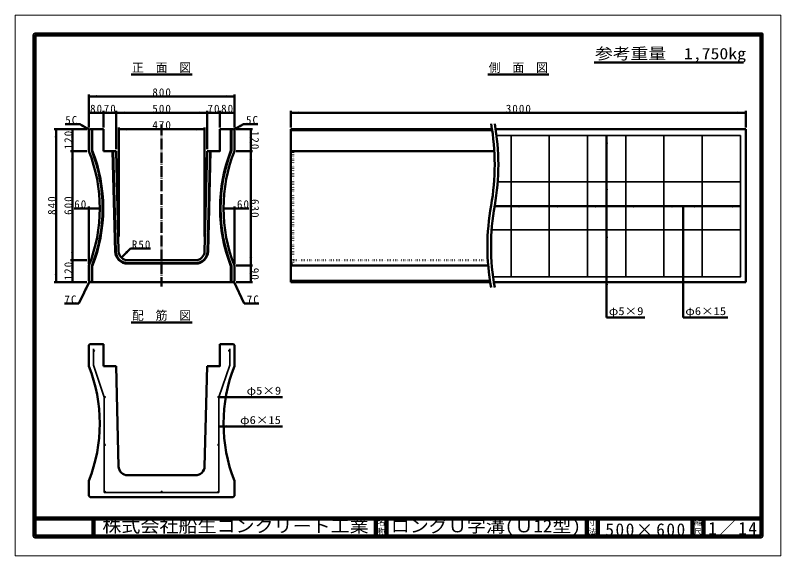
# Model space of a CAD drawing. Units: millimetres, scale not verified. Extents: x -2102 to 2102, y -1485 to 1485.
import ezdxf
from ezdxf.enums import TextEntityAlignment as Align

# ---------------------------------------------------------------- set-up
doc = ezdxf.new("R2010")
doc.units = ezdxf.units.MM
doc.header["$LTSCALE"] = 5
doc.linetypes.add('DOTTED', pattern=[1.75, 0.25, -1.5])
doc.linetypes.add('LONG_DASHED_DOTTED', pattern=[15.25, 12, -1.5, 0.25, -1.5])
doc.layers.add('0-0_V-nasSTD', color=7, linetype='Continuous', lineweight=50)
doc.layers.add('0-1_0', color=7, linetype='Continuous', lineweight=50)
doc.styles.add('ＭＳ ゴシック', font='')
doc.styles.get('ＭＳ ゴシック').set_extended_font_data('MS Gothic')

msp = doc.modelspace()

# ---------------------------------------------------------------- linework, layer by layer
at = {"layer": '0-0_V-nasSTD', "lineweight": 100}
for p, q in [((-1997.5, 1380), (-1997.5, -1380)), ((-1997.5, -1280), (1997.5, -1280)), ((-1672.5, -1280), (-1672.5, -1380)), ((-122.5, -1280), (-122.5, -1380)), ((-62.5, -1280), (-62.5, -1380)), ((1037.5, -1280), (1037.5, -1380)), ((1097.5, -1280), (1097.5, -1380)), ((1617.5, -1280), (1617.5, -1380)), ((1677.5, -1280), (1677.5, -1380)), ((-1997.5, -1380), (1997.5, -1380))]:
    msp.add_line(p, q, dxfattribs=at)
at = {"layer": '0-0_V-nasSTD'}
for p, q in [((-1698.654, 1049.105), (-1698.654, 869.105)), ((-898.654, 1039.105), (-1698.654, 1039.105)), ((-898.654, 1049.105), (-898.654, 869.105)), ((-1618.654, 949.105), (-1698.654, 949.105)), ((-1618.654, 959.105), (-1618.654, 869.105)), ((-1548.654, 949.105), (-1618.654, 949.105)), ((-1548.654, 959.105), (-1548.654, 749.105)), ((-1048.654, 949.105), (-1548.654, 949.105)), ((-1048.654, 959.105), (-1048.654, 749.105)), ((-978.654, 949.105), (-1048.654, 949.105)), ((-978.654, 959.105), (-978.654, 869.105)), ((-898.654, 949.105), (-978.654, 949.105)), ((-588.654, 959.105), (-588.654, 869.105)), ((1911.346, 949.105), (-588.654, 949.105)), ((1911.346, 959.105), (1911.346, 869.105)), ((-1828.116, 886.605), (-1748.116, 886.605)), ((-1696.154, 856.605), (-1748.116, 886.605)), ((-901.154, 856.605), (-849.193, 886.605)), ((-769.193, 886.605), (-849.193, 886.605)), ((-1708.654, 859.105), (-1888.654, 859.105)), ((-1878.654, 859.105), (-1878.654, 19.105)), ((-1788.654, 859.105), (-1788.654, 739.105)), ((-1698.654, 854.105), (-1693.654, 859.105)), ((-1698.654, 854.105), (-1698.654, 739.105)), ((-1682.654, 859.105), (-1682.654, 742.138)), ((-1679.654, 859.105), (-1679.654, 742.703)), ((-1533.655, 869.105), (-1533.655, 269.105)), ((-1533.655, 859.105), (-1063.655, 859.105)), ((-1063.655, 869.105), (-1063.655, 269.105)), ((-903.654, 859.105), (-978.654, 859.105)), ((-917.654, 742.703), (-917.654, 859.105)), ((-914.654, 742.138), (-914.654, 859.105)), ((-903.654, 859.105), (-898.654, 854.105)), ((-898.654, 739.105), (-898.654, 854.105)), ((-798.654, 859.105), (-888.654, 859.105)), ((-808.654, 859.105), (-808.654, 739.105)), ((-588.654, 859.105), (-588.654, 19.105)), ((516.353, 859.105), (-588.654, 859.105)), ((517.116, 854.105), (-588.654, 854.105)), ((536.353, 859.105), (1911.346, 859.105)), ((1911.346, 19.105), (1911.346, 859.105)), ((1146.346, 824.105), (1146.346, -175.895)), ((-1708.654, 739.105), (-1798.654, 739.105)), ((-1788.654, 739.105), (-1788.654, 139.105)), ((-1548.654, 739.105), (-1618.654, 739.105)), ((-1567.66, 739.105), (-1553.867, 187.38)), ((-1564.659, 739.105), (-1550.868, 187.455)), ((-1548.654, 739.105), (-1534.873, 187.855)), ((-1048.654, 739.105), (-1062.436, 187.855)), ((-1032.649, 739.105), (-1046.441, 187.455)), ((-1029.648, 739.105), (-1043.441, 187.38)), ((-798.654, 739.105), (-888.654, 739.105)), ((-808.654, 739.105), (-808.654, 109.105)), ((529.139, 739.105), (-588.654, 739.105)), ((-1698.654, 424.105), (-1778.654, 424.105)), ((-1698.654, 434.105), (-1698.654, 119.105)), ((-1638.654, 424.105), (-1698.654, 424.105)), ((-958.654, 424.105), (-898.654, 424.105)), ((-898.654, 434.105), (-898.654, 119.105)), ((-898.654, 424.105), (-818.654, 424.105)), ((1881.346, 435.605), (530.724, 435.605)), ((1566.346, 435.605), (1566.346, -175.895)), ((-1519.799, 153.31), (-1470.302, 202.808)), ((-1470.302, 202.808), (-1360.302, 202.808)), ((-1708.654, 139.105), (-1798.654, 139.105)), ((-1788.654, 139.105), (-1788.654, 19.105)), ((-1484.889, 139.105), (-1112.42, 139.105)), ((-1698.654, 109.105), (-1698.654, 26.105)), ((-1682.654, 106.072), (-1682.654, 19.105)), ((-1679.654, 105.506), (-1679.654, 19.105)), ((-1484.889, 123.105), (-1112.42, 123.105)), ((-1484.889, 120.105), (-1112.42, 120.105)), ((-917.654, 19.105), (-917.654, 105.506)), ((-914.654, 19.105), (-914.654, 106.072)), ((-898.654, 26.105), (-898.654, 109.105)), ((-798.654, 109.105), (-888.654, 109.105)), ((-808.654, 109.105), (-808.654, 19.105)), ((495.674, 109.105), (-588.654, 109.105)), ((-1708.654, 19.105), (-1888.654, 19.105)), ((-1752.723, -99.603), (-1695.154, 22.605)), ((-1698.654, 26.105), (-1691.654, 19.105)), ((-1691.654, 19.105), (-905.654, 19.105)), ((-898.654, 26.105), (-905.654, 19.105)), ((-844.586, -99.603), (-902.154, 22.605)), ((-798.654, 19.105), (-888.654, 19.105)), ((505.275, 26.105), (-588.654, 26.105)), ((506.338, 19.105), (-588.654, 19.105)), ((1911.346, 19.105), (526.338, 19.105)), ((-1832.723, -99.603), (-1752.723, -99.603)), ((-764.586, -99.603), (-844.586, -99.603)), ((1146.346, -175.895), (1356.346, -175.895)), ((1566.346, -175.895), (1812.346, -175.895)), ((-1698.654, -328.131), (-1693.654, -323.131)), ((-1698.654, -328.131), (-1698.654, -443.131)), ((-903.654, -323.131), (-978.654, -323.131)), ((-903.654, -323.131), (-898.654, -328.131)), ((-898.654, -443.131), (-898.654, -328.131)), ((-1548.654, -443.131), (-1618.654, -443.131)), ((-1548.654, -443.131), (-1534.873, -994.38)), ((-1048.654, -443.131), (-1062.436, -994.38)), ((-983.654, -613.131), (-633.654, -613.131)), ((-983.654, -774.563), (-633.654, -774.563)), ((-1484.889, -1043.131), (-1112.42, -1043.131)), ((-1698.654, -1073.131), (-1698.654, -1156.131)), ((-898.654, -1156.131), (-898.654, -1073.131)), ((-1698.654, -1156.131), (-1691.654, -1163.131)), ((-1691.654, -1163.131), (-905.654, -1163.131)), ((-898.654, -1156.131), (-905.654, -1163.131))]:
    msp.add_line(p, q, dxfattribs=at)
at = {"layer": '0-0_V-nasSTD', "linetype": 'LONG_DASHED_DOTTED'}
msp.add_line((-1298.654, 884.105), (-1298.654, -5.895), dxfattribs=at)
at = {"layer": '0-0_V-nasSTD', "lineweight": 35}
for p, q in [((541.272, 824.105), (1881.346, 824.105)), ((621.346, 824.105), (621.346, 47.105)), ((831.346, 824.105), (831.346, 47.105)), ((1041.346, 824.105), (1041.346, 47.105)), ((1251.346, 824.105), (1251.346, 47.105)), ((1461.346, 824.105), (1461.346, 47.105)), ((1671.346, 824.105), (1671.346, 47.105)), ((1881.346, 569.105), (547.803, 569.105)), ((1881.346, 306.798), (514.718, 306.798)), ((-1673.654, -438.131), (-1673.654, -348.131)), ((-923.654, -438.131), (-923.654, -348.131)), ((-1673.654, -438.131), (-1613.654, -613.131)), ((-923.654, -438.131), (-983.654, -613.131)), ((-1613.654, -1138.131), (-1613.654, -613.131)), ((-983.654, -1138.131), (-983.654, -613.131)), ((-1613.654, -1138.131), (-983.654, -1138.131))]:
    msp.add_line(p, q, dxfattribs=at)
at = {"layer": '0-0_V-nasSTD', "linetype": 'DOTTED'}
for p, q in [((529.139, 739.105), (-588.654, 739.105)), ((-576.154, 739.105), (-576.154, 120.105)), ((493.552, 139.105), (-588.654, 139.105)), ((-588.654, 120.105), (-576.154, 120.105))]:
    msp.add_line(p, q, dxfattribs=at)
at = {"layer": '0-0_V-nasSTD', "lineweight": 18}
for points in [[(-2102.5, -1485), (-2102.5, 1485), (2102.5, 1485), (2102.5, -1485)], [(-2002.5, -1385), (-2002.5, 1385), (2002.5, 1385), (2002.5, -1385)]]:
    msp.add_lwpolyline(points, close=True, dxfattribs=at)
at = {"layer": '0-0_V-nasSTD', "lineweight": 100}
msp.add_lwpolyline([(1997.5, -1380), (1997.5, 1380), (-1997.5, 1380)], dxfattribs=at)
at = {"layer": '0-0_V-nasSTD'}
for points in [[(-1693.654, 859.105), (-1618.654, 859.105), (-1618.654, 739.105)], [(-978.654, 859.105), (-978.654, 739.105), (-1048.654, 739.105)], [(-1693.654, -323.131), (-1618.654, -323.131), (-1618.654, -443.131)], [(-978.654, -323.131), (-978.654, -443.131), (-1048.654, -443.131)]]:
    msp.add_lwpolyline(points, dxfattribs=at)
at = {"layer": '0-0_V-nasSTD', "lineweight": 35}
msp.add_lwpolyline([(1881.346, 824.105), (1881.346, 47.105), (522.324, 47.105)], dxfattribs=at)
for centre in [(-1670.654, -358.131), (-926.654, -358.131), (-1610.654, -613.131), (-986.654, -613.131), (-1610.654, -875.438), (-986.654, -875.438), (-1610.654, -1135.131), (-1298.654, -1135.131), (-986.654, -1135.131)]:
    msp.add_circle(centre, 3, dxfattribs=at)
at = {"layer": '0-0_V-nasSTD'}
for centre, radius, start, end in [((-744.279, 664.105), 1275.625, 349.84078, 10.15922), ((-724.279, 664.105), 1275.625, 349.84078, 10.15922), ((-2495.529, 424.105), 856.875, 338.4314, 21.5686), ((-2495.529, 424.105), 872.875, 338.63234, 21.36766), ((-2495.529, 424.105), 875.875, 338.6694, 21.3306), ((-101.779, 424.105), 875.875, 158.6694, 201.3306), ((-101.779, 424.105), 872.875, 158.63234, 201.36766), ((-101.779, 424.105), 856.875, 158.4314, 201.5686), ((1766.971, 214.105), 1275.625, 169.84078, 190.15922), ((1786.971, 214.105), 1275.625, 169.84078, 190.15922), ((-1484.889, 189.105), 69, 181.4321, 270), ((-1484.889, 189.105), 66, 181.4321, 270), ((-1484.889, 189.105), 50, 181.4321, 270), ((-1112.42, 189.105), 50, 270, 358.5679), ((-1112.42, 189.105), 66, 270, 358.5679), ((-1112.42, 189.105), 69, 270, 358.5679), ((-2495.529, -758.131), 856.875, 338.4314, 21.5686), ((-101.779, -758.131), 856.875, 158.4314, 201.5686), ((-1484.889, -993.131), 50, 181.4321, 270), ((-1112.42, -993.131), 50, 270, 358.5679)]:
    msp.add_arc(centre, radius, start, end, dxfattribs=at)
for points in [[(-1698.654, 1039.105), (-1653.654, 1031.605), (-1653.654, 1046.605)], [(-943.654, 1031.605), (-943.654, 1046.605), (-898.654, 1039.105)], [(-1698.654, 949.105), (-1653.654, 941.605), (-1653.654, 956.605)], [(-1663.654, 941.605), (-1663.654, 956.605), (-1618.654, 949.105)], [(-1618.654, 949.105), (-1573.654, 941.605), (-1573.654, 956.605)], [(-1593.654, 941.605), (-1593.654, 956.605), (-1548.654, 949.105)], [(-1548.654, 949.105), (-1503.654, 941.605), (-1503.654, 956.605)], [(-1093.654, 941.605), (-1093.654, 956.605), (-1048.654, 949.105)], [(-1048.654, 949.105), (-1003.654, 941.605), (-1003.654, 956.605)], [(-1023.654, 941.605), (-1023.654, 956.605), (-978.654, 949.105)], [(-978.654, 949.105), (-933.654, 941.605), (-933.654, 956.605)], [(-943.654, 941.605), (-943.654, 956.605), (-898.654, 949.105)], [(-588.654, 949.105), (-543.654, 941.605), (-543.654, 956.605)], [(1866.346, 941.605), (1866.346, 956.605), (1911.346, 949.105)], [(-1738.875, 872.61), (-1731.375, 885.6), (-1696.154, 856.605)], [(-901.154, 856.605), (-865.933, 885.6), (-858.433, 872.61)], [(-1886.154, 814.105), (-1878.654, 859.105), (-1871.154, 814.105)], [(-1796.154, 814.105), (-1788.654, 859.105), (-1781.154, 814.105)], [(-1533.655, 859.105), (-1488.655, 851.605), (-1488.655, 866.605)], [(-1108.655, 851.605), (-1108.655, 866.605), (-1063.655, 859.105)], [(-816.154, 814.105), (-808.654, 859.105), (-801.154, 814.105)], [(1138.846, 779.105), (1146.346, 824.105), (1153.846, 779.105)], [(-1796.154, 784.105), (-1788.654, 739.105), (-1781.154, 784.105)], [(-816.154, 784.105), (-808.654, 739.105), (-801.154, 784.105)], [(-1796.154, 694.105), (-1788.654, 739.105), (-1781.154, 694.105)], [(-816.154, 694.105), (-808.654, 739.105), (-801.154, 694.105)], [(1138.846, 524.105), (1146.346, 569.105), (1153.846, 524.105)], [(-1743.654, 416.605), (-1743.654, 431.605), (-1698.654, 424.105)], [(-898.654, 424.105), (-853.654, 416.605), (-853.654, 431.605)], [(621.346, 435.605), (666.346, 428.105), (666.346, 443.105)], [(831.346, 435.605), (876.346, 428.105), (876.346, 443.105)], [(1041.346, 435.605), (1086.346, 428.105), (1086.346, 443.105)], [(1251.346, 435.605), (1296.346, 428.105), (1296.346, 443.105)], [(1461.346, 435.605), (1506.346, 428.105), (1506.346, 443.105)], [(1626.346, 428.105), (1626.346, 443.105), (1671.346, 435.605)], [(1836.346, 428.105), (1836.346, 443.105), (1881.346, 435.605)], [(1138.846, 261.798), (1146.346, 306.798), (1153.846, 261.798)], [(-1796.154, 184.105), (-1788.654, 139.105), (-1781.154, 184.105)], [(-1519.799, 153.31), (-1493.283, 190.433), (-1482.676, 179.827)], [(-1796.154, 94.105), (-1788.654, 139.105), (-1781.154, 94.105)], [(-816.154, 154.105), (-808.654, 109.105), (-801.154, 154.105)], [(-816.154, 64.105), (-808.654, 109.105), (-801.154, 64.105)], [(-1886.154, 64.105), (-1878.654, 19.105), (-1871.154, 64.105)], [(-1796.154, 64.105), (-1788.654, 19.105), (-1781.154, 64.105)], [(-816.154, 64.105), (-808.654, 19.105), (-801.154, 64.105)], [(1138.846, 2.105), (1146.346, 47.105), (1153.846, 2.105)], [(-1721.116, -14.908), (-1707.546, -21.301), (-1695.154, 22.605)], [(-902.154, 22.605), (-889.762, -21.301), (-876.192, -14.908)], [(-1673.654, -358.131), (-1673.117, -359.845), (-1672.721, -355.956)], [(-1673.117, -359.845), (-1672.721, -355.956), (-1670.502, -355.135)], [(-1673.117, -359.845), (-1670.502, -355.135), (-1668.378, -356.177)], [(-1673.117, -359.845), (-1668.378, -356.177), (-1667.67, -358.434)], [(-1673.117, -359.845), (-1668.818, -360.503), (-1667.67, -358.434)], [(-1673.117, -359.845), (-1671.109, -361.096), (-1668.818, -360.503)], [(-929.639, -358.434), (-928.931, -356.177), (-924.192, -359.845)], [(-929.639, -358.434), (-928.491, -360.503), (-924.192, -359.845)], [(-928.931, -356.177), (-926.806, -355.135), (-924.192, -359.845)], [(-928.491, -360.503), (-926.2, -361.096), (-924.192, -359.845)], [(-926.806, -355.135), (-924.587, -355.956), (-924.192, -359.845)], [(-924.587, -355.956), (-924.192, -359.845), (-923.654, -358.131)], [(-1613.654, -613.131), (-1613.117, -611.417), (-1612.721, -615.305)], [(-1613.117, -611.417), (-1611.109, -610.165), (-1608.818, -610.759)], [(-1613.117, -611.417), (-1608.818, -610.759), (-1607.67, -612.827)], [(-1613.117, -611.417), (-1612.721, -615.305), (-1610.502, -616.127)], [(-1613.117, -611.417), (-1610.502, -616.127), (-1608.378, -615.085)], [(-1613.117, -611.417), (-1608.378, -615.085), (-1607.67, -612.827)], [(-989.639, -613.434), (-988.931, -611.177), (-984.192, -614.845)], [(-989.639, -613.434), (-988.491, -615.503), (-984.192, -614.845)], [(-988.931, -611.177), (-986.806, -610.135), (-984.192, -614.845)], [(-988.491, -615.503), (-986.2, -616.096), (-984.192, -614.845)], [(-986.806, -610.135), (-984.587, -610.956), (-984.192, -614.845)], [(-984.587, -610.956), (-984.192, -614.845), (-983.654, -613.131)], [(-983.654, -613.131), (-938.654, -620.631), (-938.654, -605.631)], [(-983.654, -774.563), (-938.654, -782.063), (-938.654, -767.063)], [(-1613.654, -875.438), (-1613.117, -873.724), (-1612.721, -877.612)], [(-1613.117, -873.724), (-1611.109, -872.472), (-1608.818, -873.065)], [(-1613.117, -873.724), (-1608.818, -873.065), (-1607.67, -875.134)], [(-1613.117, -873.724), (-1612.721, -877.612), (-1610.502, -878.434)], [(-1613.117, -873.724), (-1610.502, -878.434), (-1608.378, -877.392)], [(-1613.117, -873.724), (-1608.378, -877.392), (-1607.67, -875.134)], [(-989.639, -875.741), (-988.931, -873.483), (-984.192, -877.151)], [(-989.639, -875.741), (-988.491, -877.81), (-984.192, -877.151)], [(-988.931, -873.483), (-986.806, -872.441), (-984.192, -877.151)], [(-988.491, -877.81), (-986.2, -878.403), (-984.192, -877.151)], [(-986.806, -872.441), (-984.587, -873.263), (-984.192, -877.151)], [(-984.587, -873.263), (-984.192, -877.151), (-983.654, -875.438)], [(-1613.654, -1135.131), (-1613.348, -1133.81), (-1608.94, -1137.593)], [(-1613.654, -1135.131), (-1613.593, -1135.735), (-1608.94, -1137.593)], [(-1613.348, -1133.81), (-1612.11, -1132.508), (-1608.94, -1137.593)], [(-1612.11, -1132.508), (-1610.351, -1132.146), (-1608.94, -1137.593)], [(-1610.351, -1132.146), (-1608.94, -1137.593), (-1608.7, -1132.855)], [(-1608.94, -1137.593), (-1608.7, -1132.855), (-1607.75, -1134.379)], [(-1608.94, -1137.593), (-1607.841, -1136.173), (-1607.75, -1134.379)], [(-1301.62, -1135.585), (-1301.027, -1133.295), (-1300.368, -1137.593)], [(-1301.027, -1133.295), (-1300.368, -1137.593), (-1298.958, -1132.146)], [(-1300.368, -1137.593), (-1298.958, -1132.146), (-1296.7, -1132.855)], [(-1300.368, -1137.593), (-1296.7, -1132.855), (-1295.658, -1134.979)], [(-1300.368, -1137.593), (-1296.48, -1137.198), (-1295.658, -1134.979)], [(-989.639, -1134.827), (-988.931, -1133.177), (-986.05, -1138.069)], [(-989.639, -1134.827), (-989.277, -1136.587), (-986.05, -1138.069)], [(-988.931, -1133.177), (-987.406, -1132.227), (-986.05, -1138.069)], [(-987.406, -1132.227), (-986.05, -1138.069), (-985.612, -1132.318)], [(-986.05, -1138.069), (-985.612, -1132.318), (-984.192, -1133.417)], [(-986.05, -1138.069), (-984.192, -1133.417), (-983.654, -1135.131)], [(-986.05, -1138.069), (-983.689, -1135.585), (-983.654, -1135.131)], [(-1613.593, -1135.735), (-1613.411, -1136.314), (-1608.94, -1137.593)], [(-1613.411, -1136.314), (-1613.117, -1136.845), (-1608.94, -1137.593)], [(-1613.117, -1136.845), (-1612.721, -1137.305), (-1608.94, -1137.593)], [(-1612.721, -1137.305), (-1612.241, -1137.677), (-1608.94, -1137.593)], [(-1612.241, -1137.677), (-1611.696, -1137.944), (-1608.94, -1137.593)], [(-1611.696, -1137.944), (-1611.109, -1138.096), (-1608.94, -1137.593)], [(-1611.109, -1138.096), (-1610.654, -1138.131), (-1608.94, -1137.593)], [(-1300.368, -1137.593), (-1298.654, -1138.131), (-1296.48, -1137.198)], [(-989.277, -1136.587), (-987.975, -1137.824), (-986.05, -1138.069)], [(-987.975, -1137.824), (-986.654, -1138.131), (-986.05, -1138.069)], [(-986.05, -1138.069), (-983.841, -1136.173), (-983.689, -1135.585)], [(-986.05, -1138.069), (-984.108, -1136.718), (-983.841, -1136.173)], [(-986.05, -1138.069), (-984.48, -1137.198), (-984.108, -1136.718)], [(-986.05, -1138.069), (-984.94, -1137.593), (-984.48, -1137.198)], [(-986.05, -1138.069), (-985.471, -1137.888), (-984.94, -1137.593)]]:
    msp.add_solid(points, dxfattribs=at)
at = {"layer": '0-1_0'}
for p, q in [((1078.036, 1224.753), (1898.036, 1224.753)), ((-1465.654, 1159.105), (-1131.654, 1159.105)), ((494.346, 1159.105), (828.346, 1159.105)), ((-1465.654, -203.131), (-1131.654, -203.131))]:
    msp.add_line(p, q, dxfattribs=at)

# ---------------------------------------------------------------- texts
at = {"layer": '0-0_V-nasSTD', "style": 'ＭＳ ゴシック'}
for s, height, width, p in [('参考重量\u30001,750kg', 62.32, 1.15, (1082.036, 1224.753)), ('φ5×9', 43.99, 1.15, (1158.346, -175.895)), ('φ6×15', 43.99, 1.15, (1578.346, -175.895)), ('φ5×9', 43.99, 1.15, (-831.654, -613.131)), ('φ6×15', 43.99, 1.15, (-867.654, -774.563)), ('株式会社船生コンクリート工業', 69.65, 1.1, (-1624.25, -1377.5)), ('ロングＵ字溝(Ｕ12型)', 69.65, 1.1, (-39.75, -1377.5))]:
    msp.add_text(s, height=height, dxfattribs=dict(at, width=width)).set_placement(p, align=Align.BOTTOM_LEFT)
for s, height, p in [('正\u3000面\u3000図', 47.65, (-1461.658, 1159.105)), ('側\u3000面\u3000図', 47.65, (498.342, 1159.105)), ('配\u3000筋\u3000図', 47.65, (-1461.658, -203.131)), ('名', 30.79, (-113.518, -1326.001)), ('寸', 30.79, (1046.482, -1326.001)), ('縮', 30.79, (1626.482, -1326.001)), ('称', 30.79, (-113.524, -1375.99)), ('法', 30.79, (1046.476, -1375.99)), ('尺', 30.79, (1626.476, -1375.99))]:
    msp.add_text(s, height=height, dxfattribs=at).set_placement(p, align=Align.BOTTOM_LEFT)
at = {"layer": '0-0_V-nasSTD', "attachment_point": 7, "style": 'ＭＳ ゴシック'}
for s, insert, char_height in [('\\T1.2;800', (-1349.641, 1039.105), 43.99), ('\\T1.2;80', (-1691.654, 949.105), 43.99), ('\\T1.2;70', (-1616.654, 949.105), 43.99), ('\\T1.2;500', (-1349.641, 949.105), 43.99), ('\\T1.2;70', (-1046.654, 949.105), 43.99), ('\\T1.2;80', (-971.654, 949.105), 43.99), ('\\T1.2;3000', (592.24, 949.105), 43.99), ('\\T1.2;5C', (-1828.116, 886.605), 43.99), ('\\T1.2;5C', (-835.193, 886.605), 43.99), ('\\T1.2;470', (-1349.641, 859.105), 43.99), ('\\T1.2;60', (-1778.654, 424.105), 43.99), ('\\T1.2;60', (-884.654, 424.105), 43.99), ('\\T1.2;R50', (-1462.302, 202.808), 43.99), ('\\T1.2;7C', (-1832.723, -99.603), 43.99), ('\\T1.2;7C', (-830.586, -99.603), 43.99), ('\\T1.16;1／14', (1704.533, -1377.418), 69.65), ('\\T1.18;500×600', (1139.081, -1377.492), 69.65)]:
    msp.add_mtext(s, dxfattribs=dict(at, insert=insert, char_height=char_height))
at = {"layer": '0-0_V-nasSTD', "char_height": 43.99, "attachment_point": 7, "style": 'ＭＳ ゴシック'}
for s, insert, rotation in [('\\T1.2;120', (-1788.654, 748.092), 90), ('\\T1.2;120', (-808.654, 850.118), 270), ('\\T1.2;840', (-1878.654, 388.092), 90), ('\\T1.2;600', (-1788.654, 388.092), 90), ('\\T1.2;630', (-808.654, 475.092), 270), ('\\T1.2;120', (-1788.654, 28.092), 90), ('\\T1.2;90', (-808.654, 97.118), 270)]:
    msp.add_mtext(s, dxfattribs=dict(at, insert=insert, rotation=rotation))

doc.saveas('drawing.dxf')
